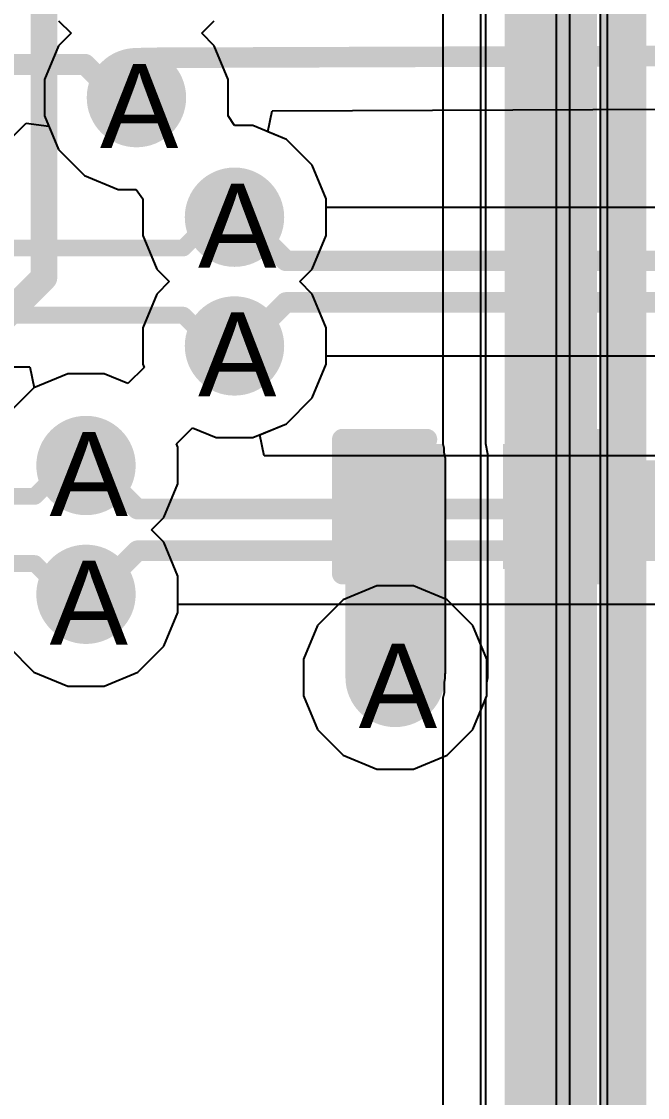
# Model space of a CAD drawing. Header units: inches. Extents: x 0 to 208, y 0 to 213.
# Drawn here: x 5.4687 to 5.6174, y 2.851 to 3.1069 of the extents above; entities that cross this region are included whole.
import ezdxf

# ---------------------------------------------------------------- set-up
doc = ezdxf.new("R2010")
doc.units = ezdxf.units.IN
doc.header["$MEASUREMENT"] = 0
for name, color, linetype in [('Bottom Layer', 5, 'Continuous'), ('Drill Drawing', 1, 'Continuous'), ('L2_GND1', 16, 'Continuous'), ('L3_SIG1', 76, 'Continuous'), ('L4_PWR', 90, 'Continuous'), ('L5_GND2', 156, 'Continuous'), ('L6_SIG2', 130, 'Continuous'), ('L7_GND3', 216, 'Continuous'), ('Top Layer', 1, 'Continuous'), ('Top Overlay', 2, 'Continuous'), ('Top Paste', 8, 'Continuous'), ('Top Solder', 216, 'Continuous'), ('Via Holes', 16, 'Continuous')]:
    doc.layers.add(name, color=color, linetype=linetype)
doc.styles.add('Arial', font='', dxfattribs={"height": 0.2})
doc.styles.get('Arial').set_extended_font_data('Arial')

# ---------------------------------------------------------------- blocks, each defined once
blk = doc.blocks.new('C___0402_331')
at = {"layer": 'Top Layer'}
for points in [[(-0.0275, -0.0125), (-0.0275, 0.0125), (-0.0095, 0.0125), (-0.0095, -0.0125)], [(0.0095, -0.0125), (0.0095, 0.0125), (0.0275, 0.0125), (0.0275, -0.0125)]]:
    blk.add_hatch(color=1, dxfattribs=at).paths.add_polyline_path(points)
at = {"layer": 'Top Paste'}
for points in [[(-0.0275, -0.0125), (-0.0275, 0.0125), (-0.0095, 0.0125), (-0.0095, -0.0125)], [(0.0095, -0.0125), (0.0095, 0.0125), (0.0275, 0.0125), (0.0275, -0.0125)]]:
    blk.add_hatch(color=8, dxfattribs=at).paths.add_polyline_path(points)
at = {"layer": 'Top Solder'}
for points in [[(-0.02986, -0.01486), (-0.02986, 0.01486), (-0.00714, 0.01486), (-0.00714, -0.01486)], [(0.00714, -0.01486), (0.00714, 0.01486), (0.02986, 0.01486), (0.02986, -0.01486)]]:
    blk.add_hatch(color=216, dxfattribs=at).paths.add_polyline_path(points)
at = {"layer": 'Top Overlay'}
for points in [[(-0.031, 0.016, 0.005, 0.005, 0), (-0.011, 0.016, 0.005, 0.005, 0)], [(-0.031, -0.016, 0.005, 0.005, 0), (-0.031, 0.016, 0.005, 0.005, 0)], [(0.011, 0.016, 0.005, 0.005, 0), (0.031, 0.016, 0.005, 0.005, 0)], [(0.031, -0.016, 0.005, 0.005, 0), (0.031, 0.016, 0.005, 0.005, 0)], [(-0.031, -0.016, 0.005, 0.005, 0), (-0.011, -0.016, 0.005, 0.005, 0)], [(0.011, -0.016, 0.005, 0.005, 0), (0.031, -0.016, 0.005, 0.005, 0)]]:
    blk.add_lwpolyline(points, format="xyseb", dxfattribs=at)
for points in [[(-0.03225, 0.016, 0.0025, 0.0025, 1), (-0.02975, 0.016, 0.0025, 0.0025, 1)], [(-0.03225, 0.016, 0.0025, 0.0025, 1), (-0.02975, 0.016, 0.0025, 0.0025, 1)], [(-0.01225, 0.016, 0.0025, 0.0025, 1), (-0.00975, 0.016, 0.0025, 0.0025, 1)], [(0.00975, 0.016, 0.0025, 0.0025, 1), (0.01225, 0.016, 0.0025, 0.0025, 1)], [(0.02975, 0.016, 0.0025, 0.0025, 1), (0.03225, 0.016, 0.0025, 0.0025, 1)], [(0.02975, 0.016, 0.0025, 0.0025, 1), (0.03225, 0.016, 0.0025, 0.0025, 1)], [(-0.03225, -0.016, 0.0025, 0.0025, 1), (-0.02975, -0.016, 0.0025, 0.0025, 1)], [(-0.03225, -0.016, 0.0025, 0.0025, 1), (-0.02975, -0.016, 0.0025, 0.0025, 1)], [(-0.01225, -0.016, 0.0025, 0.0025, 1), (-0.00975, -0.016, 0.0025, 0.0025, 1)], [(0.00975, -0.016, 0.0025, 0.0025, 1), (0.01225, -0.016, 0.0025, 0.0025, 1)], [(0.02975, -0.016, 0.0025, 0.0025, 1), (0.03225, -0.016, 0.0025, 0.0025, 1)], [(0.02975, -0.016, 0.0025, 0.0025, 1), (0.03225, -0.016, 0.0025, 0.0025, 1)]]:
    blk.add_lwpolyline(points, format="xyseb", close=True, dxfattribs=at)

msp = doc.modelspace()

# ---------------------------------------------------------------- hatches: boundary and pattern name
at = {"layer": 'Bottom Layer'}
h = msp.add_hatch(color=5, dxfattribs=at)
edge = h.paths.add_edge_path()
edge.add_arc((5.49596, 3.08878), 0.01181, 0, 360)
h = msp.add_hatch(color=5, dxfattribs=at)
edge = h.paths.add_edge_path()
edge.add_arc((5.51926, 3.06035), 0.01181, 0, 360)
h = msp.add_hatch(color=5, dxfattribs=at)
edge = h.paths.add_edge_path()
edge.add_arc((5.51926, 3.02973), 0.01181, 0, 360)
h = msp.add_hatch(color=5, dxfattribs=at)
edge = h.paths.add_edge_path()
edge.add_arc((5.48397, 3.0013), 0.01181, 0, 360)
h = msp.add_hatch(color=5, dxfattribs=at)
edge = h.paths.add_edge_path()
edge.add_arc((5.48397, 2.97067), 0.01181, 0, 360)
h = msp.add_hatch(color=5, dxfattribs=at)
edge = h.paths.add_edge_path()
edge.add_arc((5.55744, 2.9509), 0.01181, 0, 360)
at = {"layer": 'L2_GND1'}
h = msp.add_hatch(color=16, dxfattribs=at)
edge = h.paths.add_edge_path()
edge.add_arc((5.49596, 3.08878), 0.01181, 0, 360)
h = msp.add_hatch(color=16, dxfattribs=at)
edge = h.paths.add_edge_path()
edge.add_arc((5.51926, 3.06035), 0.01181, 0, 360)
h = msp.add_hatch(color=16, dxfattribs=at)
edge = h.paths.add_edge_path()
edge.add_arc((5.51926, 3.02973), 0.01181, 0, 360)
h = msp.add_hatch(color=16, dxfattribs=at)
edge = h.paths.add_edge_path()
edge.add_arc((5.48397, 3.0013), 0.01181, 0, 360)
h = msp.add_hatch(color=16, dxfattribs=at)
edge = h.paths.add_edge_path()
edge.add_arc((5.48397, 2.97067), 0.01181, 0, 360)
h = msp.add_hatch(color=16, dxfattribs=at)
edge = h.paths.add_edge_path()
edge.add_arc((5.55744, 2.9509), 0.01181, 0, 360)
at = {"layer": 'L3_SIG1'}
h = msp.add_hatch(color=76, dxfattribs=at)
edge = h.paths.add_edge_path()
edge.add_arc((5.49596, 3.08878), 0.01181, 0, 360)
h = msp.add_hatch(color=76, dxfattribs=at)
edge = h.paths.add_edge_path()
edge.add_arc((5.51926, 3.06035), 0.01181, 0, 360)
h = msp.add_hatch(color=76, dxfattribs=at)
edge = h.paths.add_edge_path()
edge.add_arc((5.51926, 3.02973), 0.01181, 0, 360)
h = msp.add_hatch(color=76, dxfattribs=at)
edge = h.paths.add_edge_path()
edge.add_arc((5.48397, 3.0013), 0.01181, 0, 360)
h = msp.add_hatch(color=76, dxfattribs=at)
edge = h.paths.add_edge_path()
edge.add_arc((5.48397, 2.97067), 0.01181, 0, 360)
h = msp.add_hatch(color=76, dxfattribs=at)
edge = h.paths.add_edge_path()
edge.add_arc((5.55744, 2.9509), 0.01181, 0, 360)
at = {"layer": 'L4_PWR'}
h = msp.add_hatch(color=90, dxfattribs=at)
edge = h.paths.add_edge_path()
edge.add_arc((5.49596, 3.08878), 0.01181, 0, 360)
h = msp.add_hatch(color=90, dxfattribs=at)
edge = h.paths.add_edge_path()
edge.add_arc((5.51926, 3.06035), 0.01181, 0, 360)
h = msp.add_hatch(color=90, dxfattribs=at)
edge = h.paths.add_edge_path()
edge.add_arc((5.51926, 3.02973), 0.01181, 0, 360)
h = msp.add_hatch(color=90, dxfattribs=at)
edge = h.paths.add_edge_path()
edge.add_arc((5.48397, 3.0013), 0.01181, 0, 360)
h = msp.add_hatch(color=90, dxfattribs=at)
edge = h.paths.add_edge_path()
edge.add_arc((5.48397, 2.97067), 0.01181, 0, 360)
h = msp.add_hatch(color=90, dxfattribs=at)
edge = h.paths.add_edge_path()
edge.add_arc((5.55744, 2.9509), 0.01181, 0, 360)
at = {"layer": 'L5_GND2'}
h = msp.add_hatch(color=156, dxfattribs=at)
edge = h.paths.add_edge_path()
edge.add_arc((5.49596, 3.08878), 0.01181, 0, 360)
h = msp.add_hatch(color=156, dxfattribs=at)
edge = h.paths.add_edge_path()
edge.add_arc((5.51926, 3.06035), 0.01181, 0, 360)
h = msp.add_hatch(color=156, dxfattribs=at)
edge = h.paths.add_edge_path()
edge.add_arc((5.51926, 3.02973), 0.01181, 0, 360)
h = msp.add_hatch(color=156, dxfattribs=at)
edge = h.paths.add_edge_path()
edge.add_arc((5.48397, 3.0013), 0.01181, 0, 360)
h = msp.add_hatch(color=156, dxfattribs=at)
edge = h.paths.add_edge_path()
edge.add_arc((5.48397, 2.97067), 0.01181, 0, 360)
h = msp.add_hatch(color=156, dxfattribs=at)
edge = h.paths.add_edge_path()
edge.add_arc((5.55744, 2.9509), 0.01181, 0, 360)
at = {"layer": 'L6_SIG2'}
h = msp.add_hatch(color=130, dxfattribs=at)
edge = h.paths.add_edge_path()
edge.add_arc((5.49596, 3.08878), 0.01181, 0, 360)
h = msp.add_hatch(color=130, dxfattribs=at)
edge = h.paths.add_edge_path()
edge.add_arc((5.51926, 3.06035), 0.01181, 0, 360)
h = msp.add_hatch(color=130, dxfattribs=at)
edge = h.paths.add_edge_path()
edge.add_arc((5.51926, 3.02973), 0.01181, 0, 360)
h = msp.add_hatch(color=130, dxfattribs=at)
edge = h.paths.add_edge_path()
edge.add_arc((5.48397, 3.0013), 0.01181, 0, 360)
h = msp.add_hatch(color=130, dxfattribs=at)
edge = h.paths.add_edge_path()
edge.add_arc((5.48397, 2.97067), 0.01181, 0, 360)
h = msp.add_hatch(color=130, dxfattribs=at)
edge = h.paths.add_edge_path()
edge.add_arc((5.55744, 2.9509), 0.01181, 0, 360)
at = {"layer": 'L7_GND3'}
h = msp.add_hatch(color=216, dxfattribs=at)
edge = h.paths.add_edge_path()
edge.add_arc((5.49596, 3.08878), 0.01181, 0, 360)
h = msp.add_hatch(color=216, dxfattribs=at)
edge = h.paths.add_edge_path()
edge.add_arc((5.51926, 3.06035), 0.01181, 0, 360)
h = msp.add_hatch(color=216, dxfattribs=at)
edge = h.paths.add_edge_path()
edge.add_arc((5.51926, 3.02973), 0.01181, 0, 360)
h = msp.add_hatch(color=216, dxfattribs=at)
edge = h.paths.add_edge_path()
edge.add_arc((5.48397, 3.0013), 0.01181, 0, 360)
h = msp.add_hatch(color=216, dxfattribs=at)
edge = h.paths.add_edge_path()
edge.add_arc((5.48397, 2.97067), 0.01181, 0, 360)
h = msp.add_hatch(color=216, dxfattribs=at)
edge = h.paths.add_edge_path()
edge.add_arc((5.55744, 2.9509), 0.01181, 0, 360)
at = {"layer": 'Top Layer'}
h = msp.add_hatch(color=1, dxfattribs=at)
edge = h.paths.add_edge_path()
edge.add_arc((5.49596, 3.08878), 0.01181, 0, 360)
h = msp.add_hatch(color=1, dxfattribs=at)
edge = h.paths.add_edge_path()
edge.add_arc((5.51926, 3.06035), 0.01181, 0, 360)
h = msp.add_hatch(color=1, dxfattribs=at)
edge = h.paths.add_edge_path()
edge.add_arc((5.51926, 3.02973), 0.01181, 0, 360)
h = msp.add_hatch(color=1, dxfattribs=at)
edge = h.paths.add_edge_path()
edge.add_arc((5.48397, 3.0013), 0.01181, 0, 360)
msp.add_hatch(color=1, dxfattribs=at).paths.add_polyline_path([(5.54563, 2.9509), (5.56929, 2.9509), (5.56929, 3.00401), (5.54563, 3.00401)])
h = msp.add_hatch(color=1, dxfattribs=at)
edge = h.paths.add_edge_path()
edge.add_arc((5.48397, 2.97067), 0.01181, 0, 360)
h = msp.add_hatch(color=1, dxfattribs=at)
edge = h.paths.add_edge_path()
edge.add_arc((5.55744, 2.9509), 0.01181, 0, 360)
at = {"layer": 'Via Holes'}
h = msp.add_hatch(color=7, dxfattribs=at)
edge = h.paths.add_edge_path()
edge.add_arc((5.49596, 3.08878), 0.00591, 0, 360)
h = msp.add_hatch(color=7, dxfattribs=at)
edge = h.paths.add_edge_path()
edge.add_arc((5.51926, 3.06035), 0.00591, 0, 360)
h = msp.add_hatch(color=7, dxfattribs=at)
edge = h.paths.add_edge_path()
edge.add_arc((5.51926, 3.02973), 0.00591, 0, 360)
h = msp.add_hatch(color=7, dxfattribs=at)
edge = h.paths.add_edge_path()
edge.add_arc((5.48397, 3.0013), 0.00591, 0, 360)
h = msp.add_hatch(color=7, dxfattribs=at)
edge = h.paths.add_edge_path()
edge.add_arc((5.48397, 2.97067), 0.00591, 0, 360)
h = msp.add_hatch(color=7, dxfattribs=at)
edge = h.paths.add_edge_path()
edge.add_arc((5.55744, 2.9509), 0.00591, 0, 360)

# ---------------------------------------------------------------- linework, layer by layer
at = {"layer": 'Bottom Layer'}
for p, q in [((5.47746, 3.10705), (5.48042, 3.10409)), ((5.48042, 3.10409), (5.47746, 3.10114)), ((5.47746, 3.10114), (5.47414, 3.09312)), ((5.47414, 3.09312), (5.47414, 3.08444)), ((5.52819, 3.08567), (5.63989, 3.08606)), ((5.47414, 3.08444), (5.47746, 3.07643)), ((5.52721, 3.08067), (5.52819, 3.08567)), ((5.53162, 3.07884), (5.52721, 3.08067)), ((5.53775, 3.07271), (5.53162, 3.07884)), ((5.47746, 3.07643), (5.4836, 3.07029)), ((5.54107, 3.06469), (5.53775, 3.07271)), ((5.4836, 3.07029), (5.49162, 3.06697)), ((5.49162, 3.06697), (5.49592, 3.06697)), ((5.49592, 3.06697), (5.49745, 3.06469)), ((5.49745, 3.06469), (5.49745, 3.05601)), ((5.54107, 3.06267), (5.54107, 3.06469)), ((5.64343, 3.06267), (5.54107, 3.06267)), ((5.49745, 3.05601), (5.50077, 3.048)), ((5.50077, 3.048), (5.50373, 3.04504)), ((5.50373, 3.04504), (5.50077, 3.04208)), ((5.50077, 3.04208), (5.49745, 3.03407)), ((5.49745, 3.03407), (5.49745, 3.02539)), ((5.54107, 3.02539), (5.54107, 3.02741)), ((5.54107, 3.02741), (5.64343, 3.02741)), ((5.49778, 3.0246), (5.49395, 3.02077)), ((5.49745, 3.02539), (5.49778, 3.0246)), ((5.53775, 3.01737), (5.54107, 3.02539)), ((5.47963, 3.02311), (5.47161, 3.01979)), ((5.48831, 3.02311), (5.47963, 3.02311)), ((5.49395, 3.02077), (5.48831, 3.02311)), ((5.47161, 3.01979), (5.46548, 3.01365)), ((5.53162, 3.01124), (5.53775, 3.01737)), ((5.52529, 3.00862), (5.53162, 3.01124)), ((5.52628, 3.00362), (5.52529, 3.00862)), ((5.64343, 3.00362), (5.52628, 3.00362)), ((5.50578, 2.96633), (5.50578, 2.96835)), ((5.50578, 2.96835), (5.64343, 2.96835)), ((5.50246, 2.95832), (5.50578, 2.96633)), ((5.46548, 2.95832), (5.47161, 2.95218)), ((5.49632, 2.95218), (5.50246, 2.95832)), ((5.47161, 2.95218), (5.47963, 2.94886)), ((5.48831, 2.94886), (5.49632, 2.95218)), ((5.47963, 2.94886), (5.48831, 2.94886))]:
    msp.add_line(p, q, dxfattribs=at)
for points in [[(5.49806, 3.09825, 0.00489, 0.00489, 0), (5.65076, 3.09878, 0.00489, 0.00489, 0)], [(5.4934, 3.09539, 0.00489, 0.00489, 0), (5.49616, 3.09815, 0.00489, 0.00489, 0)], [(5.49806, 3.09825, 0.00489, 0.00489, -0.022363), (5.49616, 3.09815, 0.00489, 0.00489, 0)], [(5.49616, 3.09815, 0.00489, 0.00489, 0), (5.49616, 3.09815, 0.00489, 0.00489, 0)], [(5.49806, 3.09825, 0.00489, 0.00489, 0), (5.49806, 3.09825, 0.00489, 0.00489, 0)], [(5.4934, 3.09134, 0.00489, 0.00489, 0), (5.4934, 3.09539, 0.00489, 0.00489, 0)], [(5.4934, 3.09134, 0.00489, 0.00489, 0), (5.49596, 3.08878, 0.00489, 0.00489, 0)], [(5.51926, 3.06035, 0.00489, 0.00489, 0), (5.52112, 3.06035, 0.00489, 0.00489, 0)], [(5.52112, 3.06035, 0.00489, 0.00489, 0), (5.53149, 3.04998, 0.00489, 0.00489, 0)], [(5.53149, 3.04998, 0.00489, 0.00489, 0), (5.65444, 3.04998, 0.00489, 0.00489, 0)], [(5.52112, 3.02973, 0.00489, 0.00489, 0), (5.53149, 3.04009, 0.00489, 0.00489, 0)], [(5.53149, 3.04009, 0.00489, 0.00489, 0), (5.65444, 3.04009, 0.00489, 0.00489, 0)], [(5.51926, 3.02973, 0.00489, 0.00489, 0), (5.52112, 3.02973, 0.00489, 0.00489, 0)], [(5.48397, 3.0013, 0.00489, 0.00489, 0), (5.48583, 3.0013, 0.00489, 0.00489, 0)], [(5.48583, 3.0013, 0.00489, 0.00489, 0), (5.4962, 2.99093, 0.00489, 0.00489, 0)], [(5.4962, 2.99093, 0.00489, 0.00489, 0), (5.65444, 2.99093, 0.00489, 0.00489, 0)], [(5.48583, 2.97067, 0.00489, 0.00489, 0), (5.4962, 2.98104, 0.00489, 0.00489, 0)], [(5.4962, 2.98104, 0.00489, 0.00489, 0), (5.65444, 2.98104, 0.00489, 0.00489, 0)], [(5.48397, 2.97067, 0.00489, 0.00489, 0), (5.48583, 2.97067, 0.00489, 0.00489, 0)]]:
    msp.add_lwpolyline(points, format="xyseb", dxfattribs=at)
for points in [[(5.49494, 3.09815, 0.00244, 0.00244, 1), (5.49738, 3.09815, 0.00244, 0.00244, 1)], [(5.49494, 3.09815, 0.00244, 0.00244, 1), (5.49738, 3.09815, 0.00244, 0.00244, 1)], [(5.49494, 3.09815, 0.00244, 0.00244, 1), (5.49738, 3.09815, 0.00244, 0.00244, 1)], [(5.49494, 3.09815, 0.00244, 0.00244, 1), (5.49738, 3.09815, 0.00244, 0.00244, 1)], [(5.49683, 3.09825, 0.00244, 0.00244, 1), (5.49928, 3.09825, 0.00244, 0.00244, 1)], [(5.49683, 3.09825, 0.00244, 0.00244, 1), (5.49928, 3.09825, 0.00244, 0.00244, 1)], [(5.49683, 3.09825, 0.00244, 0.00244, 1), (5.49928, 3.09825, 0.00244, 0.00244, 1)], [(5.49683, 3.09825, 0.00244, 0.00244, 1), (5.49928, 3.09825, 0.00244, 0.00244, 1)], [(5.49218, 3.09539, 0.00244, 0.00244, 1), (5.49462, 3.09539, 0.00244, 0.00244, 1)], [(5.49218, 3.09539, 0.00244, 0.00244, 1), (5.49462, 3.09539, 0.00244, 0.00244, 1)], [(5.49218, 3.09134, 0.00244, 0.00244, 1), (5.49462, 3.09134, 0.00244, 0.00244, 1)], [(5.49218, 3.09134, 0.00244, 0.00244, 1), (5.49462, 3.09134, 0.00244, 0.00244, 1)], [(5.49473, 3.08878, 0.00244, 0.00244, 1), (5.49718, 3.08878, 0.00244, 0.00244, 1)], [(5.51804, 3.06035, 0.00244, 0.00244, 1), (5.52048, 3.06035, 0.00244, 0.00244, 1)], [(5.5199, 3.06035, 0.00244, 0.00244, 1), (5.52235, 3.06035, 0.00244, 0.00244, 1)], [(5.5199, 3.06035, 0.00244, 0.00244, 1), (5.52235, 3.06035, 0.00244, 0.00244, 1)], [(5.53027, 3.04998, 0.00244, 0.00244, 1), (5.53271, 3.04998, 0.00244, 0.00244, 1)], [(5.53027, 3.04998, 0.00244, 0.00244, 1), (5.53271, 3.04998, 0.00244, 0.00244, 1)], [(5.53027, 3.04009, 0.00244, 0.00244, 1), (5.53271, 3.04009, 0.00244, 0.00244, 1)], [(5.53027, 3.04009, 0.00244, 0.00244, 1), (5.53271, 3.04009, 0.00244, 0.00244, 1)], [(5.51804, 3.02973, 0.00244, 0.00244, 1), (5.52048, 3.02973, 0.00244, 0.00244, 1)], [(5.5199, 3.02973, 0.00244, 0.00244, 1), (5.52235, 3.02973, 0.00244, 0.00244, 1)], [(5.5199, 3.02973, 0.00244, 0.00244, 1), (5.52235, 3.02973, 0.00244, 0.00244, 1)], [(5.48275, 3.0013, 0.00244, 0.00244, 1), (5.48519, 3.0013, 0.00244, 0.00244, 1)], [(5.48461, 3.0013, 0.00244, 0.00244, 1), (5.48706, 3.0013, 0.00244, 0.00244, 1)], [(5.48461, 3.0013, 0.00244, 0.00244, 1), (5.48706, 3.0013, 0.00244, 0.00244, 1)], [(5.49498, 2.99093, 0.00244, 0.00244, 1), (5.49742, 2.99093, 0.00244, 0.00244, 1)], [(5.49498, 2.99093, 0.00244, 0.00244, 1), (5.49742, 2.99093, 0.00244, 0.00244, 1)], [(5.49498, 2.98104, 0.00244, 0.00244, 1), (5.49742, 2.98104, 0.00244, 0.00244, 1)], [(5.49498, 2.98104, 0.00244, 0.00244, 1), (5.49742, 2.98104, 0.00244, 0.00244, 1)], [(5.48275, 2.97067, 0.00244, 0.00244, 1), (5.48519, 2.97067, 0.00244, 0.00244, 1)], [(5.48461, 2.97067, 0.00244, 0.00244, 1), (5.48706, 2.97067, 0.00244, 0.00244, 1)], [(5.48461, 2.97067, 0.00244, 0.00244, 1), (5.48706, 2.97067, 0.00244, 0.00244, 1)]]:
    msp.add_lwpolyline(points, format="xyseb", close=True, dxfattribs=at)
at = {"layer": 'L2_GND1'}
for p, q in [((5.59573, 3.25979), (5.59573, 2.35591)), ((5.51149, 3.10409), (5.51445, 3.10705)), ((5.51445, 3.10114), (5.51149, 3.10409)), ((5.51777, 3.09312), (5.51445, 3.10114)), ((5.51777, 3.08444), (5.51777, 3.09312)), ((5.51929, 3.08216), (5.51777, 3.08444)), ((5.5236, 3.08216), (5.51929, 3.08216)), ((5.53162, 3.07884), (5.5236, 3.08216)), ((5.53775, 3.07271), (5.53162, 3.07884)), ((5.54107, 3.06469), (5.53775, 3.07271)), ((5.54107, 3.05601), (5.54107, 3.06469)), ((5.53775, 3.048), (5.54107, 3.05601)), ((5.53479, 3.04504), (5.53775, 3.048)), ((5.53775, 3.04208), (5.53479, 3.04504)), ((5.54107, 3.03407), (5.53775, 3.04208)), ((5.54107, 3.02539), (5.54107, 3.03407)), ((5.45811, 3.0248), (5.47066, 3.0248)), ((5.47066, 3.0248), (5.47166, 3.0198)), ((5.53775, 3.01737), (5.54107, 3.02539)), ((5.47161, 3.01979), (5.46548, 3.01365)), ((5.47166, 3.0198), (5.47161, 3.01979)), ((5.53162, 3.01124), (5.53775, 3.01737)), ((5.50545, 3.00643), (5.50928, 3.01025)), ((5.50928, 3.01025), (5.51492, 3.00792)), ((5.5236, 3.00792), (5.53162, 3.01124)), ((5.51492, 3.00792), (5.5236, 3.00792)), ((5.50578, 3.00563), (5.50545, 3.00643)), ((5.50578, 2.99696), (5.50578, 3.00563)), ((5.50246, 2.98894), (5.50578, 2.99696)), ((5.4995, 2.98598), (5.50246, 2.98894)), ((5.50246, 2.98303), (5.4995, 2.98598)), ((5.50578, 2.97501), (5.50246, 2.98303)), ((5.50578, 2.96633), (5.50578, 2.97501)), ((5.5531, 2.97271), (5.54508, 2.96939)), ((5.56178, 2.97271), (5.5531, 2.97271)), ((5.56979, 2.96939), (5.56178, 2.97271)), ((5.54508, 2.96939), (5.53895, 2.96326)), ((5.57593, 2.96326), (5.56979, 2.96939)), ((5.50246, 2.95832), (5.50578, 2.96633)), ((5.53895, 2.96326), (5.53563, 2.95524)), ((5.57925, 2.95524), (5.57593, 2.96326)), ((5.46548, 2.95832), (5.47161, 2.95218)), ((5.49632, 2.95218), (5.50246, 2.95832)), ((5.53563, 2.95524), (5.53563, 2.94656)), ((5.57925, 2.94656), (5.57925, 2.95524)), ((5.47161, 2.95218), (5.47963, 2.94886)), ((5.48831, 2.94886), (5.49632, 2.95218)), ((5.47963, 2.94886), (5.48831, 2.94886)), ((5.53563, 2.94656), (5.53895, 2.93855)), ((5.57593, 2.93855), (5.57925, 2.94656)), ((5.53895, 2.93855), (5.54508, 2.93241)), ((5.56979, 2.93241), (5.57593, 2.93855)), ((5.54508, 2.93241), (5.5531, 2.92909)), ((5.56178, 2.92909), (5.56979, 2.93241)), ((5.5531, 2.92909), (5.56178, 2.92909))]:
    msp.add_line(p, q, dxfattribs=at)
for points in [[(5.61, 2.35, 0.008, 0.008, 0), (5.61, 3.33372, 0.008, 0.008, 0)], [(5.50711, 3.05304, 0.004, 0.004, 0), (5.51442, 3.06035, 0.004, 0.004, 0)], [(5.51442, 3.06035, 0.004, 0.004, 0), (5.51926, 3.06035, 0.004, 0.004, 0)], [(5.44641, 3.05304, 0.004, 0.004, 0), (5.50711, 3.05304, 0.004, 0.004, 0)], [(5.45304, 3.03704, 0.004, 0.004, 0), (5.50711, 3.03704, 0.004, 0.004, 0)], [(5.50711, 3.03704, 0.004, 0.004, 0), (5.51442, 3.02973, 0.004, 0.004, 0)], [(5.51442, 3.02973, 0.004, 0.004, 0), (5.51926, 3.02973, 0.004, 0.004, 0)]]:
    msp.add_lwpolyline(points, format="xyseb", dxfattribs=at)
for points in [[(5.51342, 3.06035, 0.002, 0.002, 1), (5.51542, 3.06035, 0.002, 0.002, 1)], [(5.51342, 3.06035, 0.002, 0.002, 1), (5.51542, 3.06035, 0.002, 0.002, 1)], [(5.51826, 3.06035, 0.002, 0.002, 1), (5.52026, 3.06035, 0.002, 0.002, 1)], [(5.50611, 3.05304, 0.002, 0.002, 1), (5.50811, 3.05304, 0.002, 0.002, 1)], [(5.50611, 3.05304, 0.002, 0.002, 1), (5.50811, 3.05304, 0.002, 0.002, 1)], [(5.50611, 3.03704, 0.002, 0.002, 1), (5.50811, 3.03704, 0.002, 0.002, 1)], [(5.50611, 3.03704, 0.002, 0.002, 1), (5.50811, 3.03704, 0.002, 0.002, 1)], [(5.51342, 3.02973, 0.002, 0.002, 1), (5.51542, 3.02973, 0.002, 0.002, 1)], [(5.51342, 3.02973, 0.002, 0.002, 1), (5.51542, 3.02973, 0.002, 0.002, 1)], [(5.51826, 3.02973, 0.002, 0.002, 1), (5.52026, 3.02973, 0.002, 0.002, 1)]]:
    msp.add_lwpolyline(points, format="xyseb", close=True, dxfattribs=at)
at = {"layer": 'L3_SIG1'}
for p, q in [((5.47746, 3.10705), (5.48042, 3.10409)), ((5.51149, 3.10409), (5.51445, 3.10705)), ((5.48042, 3.10409), (5.47746, 3.10114)), ((5.51445, 3.10114), (5.51149, 3.10409)), ((5.47746, 3.10114), (5.47414, 3.09312)), ((5.51777, 3.09312), (5.51445, 3.10114)), ((5.47414, 3.09312), (5.47414, 3.08444)), ((5.51777, 3.08444), (5.51777, 3.09312)), ((5.47414, 3.08444), (5.47746, 3.07643)), ((5.51929, 3.08216), (5.51777, 3.08444)), ((5.5236, 3.08216), (5.51929, 3.08216)), ((5.53162, 3.07884), (5.5236, 3.08216)), ((5.53775, 3.07271), (5.53162, 3.07884)), ((5.47746, 3.07643), (5.4836, 3.07029)), ((5.54107, 3.06469), (5.53775, 3.07271)), ((5.4836, 3.07029), (5.49162, 3.06697)), ((5.49162, 3.06697), (5.49592, 3.06697)), ((5.49592, 3.06697), (5.49745, 3.06469)), ((5.49745, 3.06469), (5.49745, 3.05601)), ((5.54107, 3.05601), (5.54107, 3.06469)), ((5.49745, 3.05601), (5.50077, 3.048)), ((5.53775, 3.048), (5.54107, 3.05601)), ((5.50077, 3.048), (5.50373, 3.04504)), ((5.53479, 3.04504), (5.53775, 3.048)), ((5.50373, 3.04504), (5.50077, 3.04208)), ((5.53775, 3.04208), (5.53479, 3.04504)), ((5.50077, 3.04208), (5.49745, 3.03407)), ((5.54107, 3.03407), (5.53775, 3.04208)), ((5.49745, 3.03407), (5.49745, 3.02539)), ((5.54107, 3.02539), (5.54107, 3.03407)), ((5.49778, 3.0246), (5.49395, 3.02077)), ((5.49745, 3.02539), (5.49778, 3.0246)), ((5.53775, 3.01737), (5.54107, 3.02539)), ((5.47963, 3.02311), (5.47161, 3.01979)), ((5.48831, 3.02311), (5.47963, 3.02311)), ((5.49395, 3.02077), (5.48831, 3.02311)), ((5.47161, 3.01979), (5.46548, 3.01365)), ((5.53162, 3.01124), (5.53775, 3.01737)), ((5.50545, 3.00643), (5.50928, 3.01025)), ((5.50928, 3.01025), (5.51492, 3.00792)), ((5.5236, 3.00792), (5.53162, 3.01124)), ((5.51492, 3.00792), (5.5236, 3.00792)), ((5.50578, 3.00563), (5.50545, 3.00643)), ((5.50578, 2.99696), (5.50578, 3.00563)), ((5.50246, 2.98894), (5.50578, 2.99696)), ((5.4995, 2.98598), (5.50246, 2.98894)), ((5.50246, 2.98303), (5.4995, 2.98598)), ((5.50578, 2.97501), (5.50246, 2.98303)), ((5.50578, 2.96633), (5.50578, 2.97501)), ((5.50246, 2.95832), (5.50578, 2.96633)), ((5.46548, 2.95832), (5.47161, 2.95218)), ((5.49632, 2.95218), (5.50246, 2.95832)), ((5.47161, 2.95218), (5.47963, 2.94886)), ((5.48831, 2.94886), (5.49632, 2.95218)), ((5.47963, 2.94886), (5.48831, 2.94886))]:
    msp.add_line(p, q, dxfattribs=at)
at = {"layer": 'L4_PWR'}
for p, q in [((5.6078, 3.27608), (5.6078, 2.59281)), ((5.47746, 3.10705), (5.48042, 3.10409)), ((5.51149, 3.10409), (5.51445, 3.10705)), ((5.48042, 3.10409), (5.47746, 3.10114)), ((5.51445, 3.10114), (5.51149, 3.10409)), ((5.47746, 3.10114), (5.47414, 3.09312)), ((5.51777, 3.09312), (5.51445, 3.10114)), ((5.47414, 3.09312), (5.47414, 3.08444)), ((5.51777, 3.08444), (5.51777, 3.09312)), ((5.47414, 3.08444), (5.47746, 3.07643)), ((5.51929, 3.08216), (5.51777, 3.08444)), ((5.5236, 3.08216), (5.51929, 3.08216)), ((5.53162, 3.07884), (5.5236, 3.08216)), ((5.53775, 3.07271), (5.53162, 3.07884)), ((5.47746, 3.07643), (5.4836, 3.07029)), ((5.54107, 3.06469), (5.53775, 3.07271)), ((5.4836, 3.07029), (5.49162, 3.06697)), ((5.49162, 3.06697), (5.49592, 3.06697)), ((5.49592, 3.06697), (5.49745, 3.06469)), ((5.49745, 3.06469), (5.49745, 3.05601)), ((5.54107, 3.05601), (5.54107, 3.06469)), ((5.49745, 3.05601), (5.50077, 3.048)), ((5.53775, 3.048), (5.54107, 3.05601)), ((5.50077, 3.048), (5.50373, 3.04504)), ((5.53479, 3.04504), (5.53775, 3.048)), ((5.50373, 3.04504), (5.50077, 3.04208)), ((5.53775, 3.04208), (5.53479, 3.04504)), ((5.50077, 3.04208), (5.49745, 3.03407)), ((5.54107, 3.03407), (5.53775, 3.04208)), ((5.49745, 3.03407), (5.49745, 3.02539)), ((5.54107, 3.02539), (5.54107, 3.03407)), ((5.49778, 3.0246), (5.49395, 3.02077)), ((5.49745, 3.02539), (5.49778, 3.0246)), ((5.53775, 3.01737), (5.54107, 3.02539)), ((5.47963, 3.02311), (5.47161, 3.01979)), ((5.48831, 3.02311), (5.47963, 3.02311)), ((5.49395, 3.02077), (5.48831, 3.02311)), ((5.47161, 3.01979), (5.46548, 3.01365)), ((5.53162, 3.01124), (5.53775, 3.01737)), ((5.50545, 3.00643), (5.50928, 3.01025)), ((5.50928, 3.01025), (5.51492, 3.00792)), ((5.5236, 3.00792), (5.53162, 3.01124)), ((5.51492, 3.00792), (5.5236, 3.00792)), ((5.50578, 3.00563), (5.50545, 3.00643)), ((5.50578, 2.99696), (5.50578, 3.00563)), ((5.50246, 2.98894), (5.50578, 2.99696)), ((5.4995, 2.98598), (5.50246, 2.98894)), ((5.50246, 2.98303), (5.4995, 2.98598)), ((5.50578, 2.97501), (5.50246, 2.98303)), ((5.50578, 2.96633), (5.50578, 2.97501)), ((5.5531, 2.97271), (5.54508, 2.96939)), ((5.56178, 2.97271), (5.5531, 2.97271)), ((5.56979, 2.96939), (5.56178, 2.97271)), ((5.54508, 2.96939), (5.53895, 2.96326)), ((5.57593, 2.96326), (5.56979, 2.96939)), ((5.50246, 2.95832), (5.50578, 2.96633)), ((5.53895, 2.96326), (5.53563, 2.95524)), ((5.57925, 2.95524), (5.57593, 2.96326)), ((5.46548, 2.95832), (5.47161, 2.95218)), ((5.49632, 2.95218), (5.50246, 2.95832)), ((5.53563, 2.95524), (5.53563, 2.94656)), ((5.57925, 2.94656), (5.57925, 2.95524)), ((5.47161, 2.95218), (5.47963, 2.94886)), ((5.48831, 2.94886), (5.49632, 2.95218)), ((5.47963, 2.94886), (5.48831, 2.94886)), ((5.53563, 2.94656), (5.53895, 2.93855)), ((5.57593, 2.93855), (5.57925, 2.94656)), ((5.53895, 2.93855), (5.54508, 2.93241)), ((5.56979, 2.93241), (5.57593, 2.93855)), ((5.54508, 2.93241), (5.5531, 2.92909)), ((5.56178, 2.92909), (5.56979, 2.93241)), ((5.5531, 2.92909), (5.56178, 2.92909))]:
    msp.add_line(p, q, dxfattribs=at)
at = {"layer": 'L5_GND2'}
for p, q in [((5.59889, 3.27442), (5.59889, 2.60395)), ((5.51149, 3.10409), (5.51445, 3.10705)), ((5.51445, 3.10114), (5.51149, 3.10409)), ((5.51777, 3.09312), (5.51445, 3.10114)), ((5.51777, 3.08444), (5.51777, 3.09312)), ((5.51929, 3.08216), (5.51777, 3.08444)), ((5.16801, 2.78099), (5.46973, 3.08271)), ((5.46973, 3.08271), (5.47516, 3.08199)), ((5.47516, 3.08199), (5.47746, 3.07643)), ((5.5236, 3.08216), (5.51929, 3.08216)), ((5.53162, 3.07884), (5.5236, 3.08216)), ((5.53775, 3.07271), (5.53162, 3.07884)), ((5.47746, 3.07643), (5.4836, 3.07029)), ((5.54107, 3.06469), (5.53775, 3.07271)), ((5.4836, 3.07029), (5.49162, 3.06697)), ((5.49162, 3.06697), (5.49592, 3.06697)), ((5.49592, 3.06697), (5.49745, 3.06469)), ((5.49745, 3.06469), (5.49745, 3.05601)), ((5.54107, 3.05601), (5.54107, 3.06469)), ((5.49745, 3.05601), (5.50077, 3.048)), ((5.53775, 3.048), (5.54107, 3.05601)), ((5.50077, 3.048), (5.50373, 3.04504)), ((5.53479, 3.04504), (5.53775, 3.048)), ((5.50373, 3.04504), (5.50077, 3.04208)), ((5.53775, 3.04208), (5.53479, 3.04504)), ((5.50077, 3.04208), (5.49745, 3.03407)), ((5.54107, 3.03407), (5.53775, 3.04208)), ((5.49745, 3.03407), (5.49745, 3.02539)), ((5.54107, 3.02539), (5.54107, 3.03407)), ((5.49778, 3.0246), (5.49395, 3.02077)), ((5.49745, 3.02539), (5.49778, 3.0246)), ((5.53775, 3.01737), (5.54107, 3.02539)), ((5.47963, 3.02311), (5.47161, 3.01979)), ((5.48831, 3.02311), (5.47963, 3.02311)), ((5.49395, 3.02077), (5.48831, 3.02311)), ((5.47161, 3.01979), (5.46548, 3.01365)), ((5.53162, 3.01124), (5.53775, 3.01737)), ((5.50545, 3.00643), (5.50928, 3.01025)), ((5.50928, 3.01025), (5.51492, 3.00792)), ((5.5236, 3.00792), (5.53162, 3.01124)), ((5.51492, 3.00792), (5.5236, 3.00792)), ((5.50578, 3.00563), (5.50545, 3.00643)), ((5.50578, 2.99696), (5.50578, 3.00563)), ((5.50246, 2.98894), (5.50578, 2.99696)), ((5.4995, 2.98598), (5.50246, 2.98894)), ((5.50246, 2.98303), (5.4995, 2.98598)), ((5.50578, 2.97501), (5.50246, 2.98303)), ((5.50578, 2.96633), (5.50578, 2.97501)), ((5.50246, 2.95832), (5.50578, 2.96633)), ((5.46548, 2.95832), (5.47161, 2.95218)), ((5.49632, 2.95218), (5.50246, 2.95832)), ((5.47161, 2.95218), (5.47963, 2.94886)), ((5.48831, 2.94886), (5.49632, 2.95218)), ((5.47963, 2.94886), (5.48831, 2.94886))]:
    msp.add_line(p, q, dxfattribs=at)
for points in [[(5.61316, 2.59804, 0.008, 0.008, 0), (5.61316, 3.27442, 0.008, 0.008, 0)], [(5.46569, 3.09669, 0.005, 0.005, 0), (5.48372, 3.09669, 0.005, 0.005, 0)], [(5.48372, 3.09669, 0.005, 0.005, 0), (5.49162, 3.08878, 0.005, 0.005, 0)], [(5.49162, 3.08878, 0.005, 0.005, 0), (5.49596, 3.08878, 0.005, 0.005, 0)]]:
    msp.add_lwpolyline(points, format="xyseb", dxfattribs=at)
for points in [[(5.48247, 3.09669, 0.0025, 0.0025, 1), (5.48497, 3.09669, 0.0025, 0.0025, 1)], [(5.48247, 3.09669, 0.0025, 0.0025, 1), (5.48497, 3.09669, 0.0025, 0.0025, 1)], [(5.49037, 3.08878, 0.0025, 0.0025, 1), (5.49287, 3.08878, 0.0025, 0.0025, 1)], [(5.49037, 3.08878, 0.0025, 0.0025, 1), (5.49287, 3.08878, 0.0025, 0.0025, 1)], [(5.49471, 3.08878, 0.0025, 0.0025, 1), (5.49721, 3.08878, 0.0025, 0.0025, 1)]]:
    msp.add_lwpolyline(points, format="xyseb", close=True, dxfattribs=at)
at = {"layer": 'L6_SIG2'}
for p, q in [((5.47746, 3.10705), (5.48042, 3.10409)), ((5.51149, 3.10409), (5.51445, 3.10705)), ((5.48042, 3.10409), (5.47746, 3.10114)), ((5.51445, 3.10114), (5.51149, 3.10409)), ((5.47746, 3.10114), (5.47414, 3.09312)), ((5.51777, 3.09312), (5.51445, 3.10114)), ((5.47414, 3.09312), (5.47414, 3.08444)), ((5.51777, 3.08444), (5.51777, 3.09312)), ((5.47414, 3.08444), (5.47746, 3.07643)), ((5.51929, 3.08216), (5.51777, 3.08444)), ((5.5236, 3.08216), (5.51929, 3.08216)), ((5.53162, 3.07884), (5.5236, 3.08216)), ((5.53775, 3.07271), (5.53162, 3.07884)), ((5.47746, 3.07643), (5.4836, 3.07029)), ((5.54107, 3.06469), (5.53775, 3.07271)), ((5.4836, 3.07029), (5.49162, 3.06697)), ((5.49162, 3.06697), (5.49592, 3.06697)), ((5.49592, 3.06697), (5.49745, 3.06469)), ((5.49745, 3.06469), (5.49745, 3.05601)), ((5.54107, 3.05601), (5.54107, 3.06469)), ((5.49745, 3.05601), (5.50077, 3.048)), ((5.53775, 3.048), (5.54107, 3.05601)), ((5.50077, 3.048), (5.50373, 3.04504)), ((5.53479, 3.04504), (5.53775, 3.048)), ((5.50373, 3.04504), (5.50077, 3.04208)), ((5.53775, 3.04208), (5.53479, 3.04504)), ((5.50077, 3.04208), (5.49745, 3.03407)), ((5.54107, 3.03407), (5.53775, 3.04208)), ((5.49745, 3.03407), (5.49745, 3.02539)), ((5.54107, 3.02539), (5.54107, 3.03407)), ((5.49778, 3.0246), (5.49395, 3.02077)), ((5.49745, 3.02539), (5.49778, 3.0246)), ((5.53775, 3.01737), (5.54107, 3.02539)), ((5.47963, 3.02311), (5.47161, 3.01979)), ((5.48831, 3.02311), (5.47963, 3.02311)), ((5.49395, 3.02077), (5.48831, 3.02311)), ((5.47161, 3.01979), (5.46548, 3.01365)), ((5.53162, 3.01124), (5.53775, 3.01737)), ((5.50545, 3.00643), (5.50928, 3.01025)), ((5.50928, 3.01025), (5.51492, 3.00792)), ((5.5236, 3.00792), (5.53162, 3.01124)), ((5.51492, 3.00792), (5.5236, 3.00792)), ((5.50578, 3.00563), (5.50545, 3.00643)), ((5.50578, 2.99696), (5.50578, 3.00563)), ((5.50246, 2.98894), (5.50578, 2.99696)), ((5.4995, 2.98598), (5.50246, 2.98894)), ((5.50246, 2.98303), (5.4995, 2.98598)), ((5.50578, 2.97501), (5.50246, 2.98303)), ((5.50578, 2.96633), (5.50578, 2.97501)), ((5.50246, 2.95832), (5.50578, 2.96633)), ((5.46548, 2.95832), (5.47161, 2.95218)), ((5.49632, 2.95218), (5.50246, 2.95832)), ((5.47161, 2.95218), (5.47963, 2.94886)), ((5.48831, 2.94886), (5.49632, 2.95218)), ((5.47963, 2.94886), (5.48831, 2.94886))]:
    msp.add_line(p, q, dxfattribs=at)
at = {"layer": 'L7_GND3'}
for p, q in [((5.60627, 2.793), (5.60627, 3.237)), ((5.57773, 3.19981), (5.57773, 2.79891)), ((5.47746, 3.10705), (5.48042, 3.10409)), ((5.51149, 3.10409), (5.51445, 3.10705)), ((5.48042, 3.10409), (5.47746, 3.10114)), ((5.51445, 3.10114), (5.51149, 3.10409)), ((5.47746, 3.10114), (5.47414, 3.09312)), ((5.51777, 3.09312), (5.51445, 3.10114)), ((5.47414, 3.09312), (5.47414, 3.08444)), ((5.51777, 3.08444), (5.51777, 3.09312)), ((5.47414, 3.08444), (5.47746, 3.07643)), ((5.51929, 3.08216), (5.51777, 3.08444)), ((5.5236, 3.08216), (5.51929, 3.08216)), ((5.53162, 3.07884), (5.5236, 3.08216)), ((5.53775, 3.07271), (5.53162, 3.07884)), ((5.47746, 3.07643), (5.4836, 3.07029)), ((5.54107, 3.06469), (5.53775, 3.07271)), ((5.4836, 3.07029), (5.49162, 3.06697)), ((5.49162, 3.06697), (5.49592, 3.06697)), ((5.49592, 3.06697), (5.49745, 3.06469)), ((5.49745, 3.06469), (5.49745, 3.05601)), ((5.54107, 3.05601), (5.54107, 3.06469)), ((5.49745, 3.05601), (5.50077, 3.048)), ((5.53775, 3.048), (5.54107, 3.05601)), ((5.50077, 3.048), (5.50373, 3.04504)), ((5.53479, 3.04504), (5.53775, 3.048)), ((5.50373, 3.04504), (5.50077, 3.04208)), ((5.53775, 3.04208), (5.53479, 3.04504)), ((5.50077, 3.04208), (5.49745, 3.03407)), ((5.54107, 3.03407), (5.53775, 3.04208)), ((5.49745, 3.03407), (5.49745, 3.02539)), ((5.54107, 3.02539), (5.54107, 3.03407)), ((5.49778, 3.0246), (5.49395, 3.02077)), ((5.49745, 3.02539), (5.49778, 3.0246)), ((5.53775, 3.01737), (5.54107, 3.02539)), ((5.47963, 3.02311), (5.47161, 3.01979)), ((5.48831, 3.02311), (5.47963, 3.02311)), ((5.49395, 3.02077), (5.48831, 3.02311)), ((5.47161, 3.01979), (5.46548, 3.01365)), ((5.53162, 3.01124), (5.53775, 3.01737)), ((5.50545, 3.00643), (5.50928, 3.01025)), ((5.50928, 3.01025), (5.51492, 3.00792)), ((5.5236, 3.00792), (5.53162, 3.01124)), ((5.51492, 3.00792), (5.5236, 3.00792)), ((5.50578, 3.00563), (5.50545, 3.00643)), ((5.50578, 2.99696), (5.50578, 3.00563)), ((5.50246, 2.98894), (5.50578, 2.99696)), ((5.4995, 2.98598), (5.50246, 2.98894)), ((5.50246, 2.98303), (5.4995, 2.98598)), ((5.50578, 2.97501), (5.50246, 2.98303)), ((5.50578, 2.96633), (5.50578, 2.97501)), ((5.50246, 2.95832), (5.50578, 2.96633)), ((5.46548, 2.95832), (5.47161, 2.95218)), ((5.49632, 2.95218), (5.50246, 2.95832)), ((5.47161, 2.95218), (5.47963, 2.94886)), ((5.48831, 2.94886), (5.49632, 2.95218)), ((5.47963, 2.94886), (5.48831, 2.94886))]:
    msp.add_line(p, q, dxfattribs=at)
for points in [[(5.592, 2.793, 0.008, 0.008, 0), (5.592, 3.237, 0.008, 0.008, 0)], [(5.47182, 2.99398, 0.004, 0.004, 0), (5.47913, 3.0013, 0.004, 0.004, 0)], [(5.47913, 3.0013, 0.004, 0.004, 0), (5.48397, 3.0013, 0.004, 0.004, 0)], [(5.40636, 2.99398, 0.004, 0.004, 0), (5.47182, 2.99398, 0.004, 0.004, 0)], [(5.41298, 2.97798, 0.004, 0.004, 0), (5.47182, 2.97798, 0.004, 0.004, 0)], [(5.47182, 2.97798, 0.004, 0.004, 0), (5.47913, 2.97067, 0.004, 0.004, 0)], [(5.47913, 2.97067, 0.004, 0.004, 0), (5.48397, 2.97067, 0.004, 0.004, 0)]]:
    msp.add_lwpolyline(points, format="xyseb", dxfattribs=at)
for points in [[(5.47813, 3.0013, 0.002, 0.002, 1), (5.48013, 3.0013, 0.002, 0.002, 1)], [(5.47813, 3.0013, 0.002, 0.002, 1), (5.48013, 3.0013, 0.002, 0.002, 1)], [(5.48297, 3.0013, 0.002, 0.002, 1), (5.48497, 3.0013, 0.002, 0.002, 1)], [(5.47082, 2.99398, 0.002, 0.002, 1), (5.47282, 2.99398, 0.002, 0.002, 1)], [(5.47082, 2.99398, 0.002, 0.002, 1), (5.47282, 2.99398, 0.002, 0.002, 1)], [(5.47082, 2.97798, 0.002, 0.002, 1), (5.47282, 2.97798, 0.002, 0.002, 1)], [(5.47082, 2.97798, 0.002, 0.002, 1), (5.47282, 2.97798, 0.002, 0.002, 1)], [(5.47813, 2.97067, 0.002, 0.002, 1), (5.48013, 2.97067, 0.002, 0.002, 1)], [(5.47813, 2.97067, 0.002, 0.002, 1), (5.48013, 2.97067, 0.002, 0.002, 1)], [(5.48297, 2.97067, 0.002, 0.002, 1), (5.48497, 2.97067, 0.002, 0.002, 1)]]:
    msp.add_lwpolyline(points, format="xyseb", close=True, dxfattribs=at)
at = {"layer": 'Top Layer'}
for p, q in [((5.579, 3.00647), (5.579, 3.26116)), ((5.5688, 3.18668), (5.5688, 3.00647)), ((5.51149, 3.10409), (5.51445, 3.10705)), ((5.51445, 3.10114), (5.51149, 3.10409)), ((5.51777, 3.09312), (5.51445, 3.10114)), ((5.51777, 3.08444), (5.51777, 3.09312)), ((5.51929, 3.08216), (5.51777, 3.08444)), ((5.5236, 3.08216), (5.51929, 3.08216)), ((5.53162, 3.07884), (5.5236, 3.08216)), ((5.53775, 3.07271), (5.53162, 3.07884)), ((5.54107, 3.06469), (5.53775, 3.07271)), ((5.54107, 3.05601), (5.54107, 3.06469)), ((5.53775, 3.048), (5.54107, 3.05601)), ((5.53479, 3.04504), (5.53775, 3.048)), ((5.53775, 3.04208), (5.53479, 3.04504)), ((5.54107, 3.03407), (5.53775, 3.04208)), ((5.54107, 3.02539), (5.54107, 3.03407)), ((5.53775, 3.01737), (5.54107, 3.02539)), ((5.53162, 3.01124), (5.53775, 3.01737)), ((5.50545, 3.00643), (5.50928, 3.01025)), ((5.50928, 3.01025), (5.51492, 3.00792)), ((5.5236, 3.00792), (5.53162, 3.01124)), ((5.51492, 3.00792), (5.5236, 3.00792)), ((5.50578, 3.00563), (5.50545, 3.00643)), ((5.50578, 2.99696), (5.50578, 3.00563)), ((5.5688, 3.00647), (5.569, 3.00548)), ((5.569, 3.00548), (5.569, 3.00448)), ((5.569, 3.00448), (5.56929, 3.00301)), ((5.57949, 3.00401), (5.579, 3.00647)), ((5.57949, 2.9509), (5.57949, 3.00401)), ((5.56929, 3.00301), (5.56929, 2.9519)), ((5.50246, 2.98894), (5.50578, 2.99696)), ((5.4995, 2.98598), (5.50246, 2.98894)), ((5.50246, 2.98303), (5.4995, 2.98598)), ((5.50578, 2.97501), (5.50246, 2.98303)), ((5.50578, 2.96633), (5.50578, 2.97501)), ((5.50246, 2.95832), (5.50578, 2.96633)), ((5.46548, 2.95832), (5.47161, 2.95218)), ((5.49632, 2.95218), (5.50246, 2.95832)), ((5.47161, 2.95218), (5.47963, 2.94886)), ((5.48831, 2.94886), (5.49632, 2.95218)), ((5.56925, 2.95069), (5.56905, 2.94971)), ((5.56929, 2.9519), (5.56925, 2.9517)), ((5.56925, 2.9517), (5.56925, 2.95069)), ((5.57925, 2.94971), (5.57949, 2.9509)), ((5.47963, 2.94886), (5.48831, 2.94886)), ((5.56905, 2.94971), (5.56905, 2.94722)), ((5.57925, 2.94656), (5.57925, 2.94971)), ((5.56905, 2.94722), (5.5688, 2.94596)), ((5.5688, 2.94596), (5.5688, 2.7027)), ((5.579, 2.94596), (5.57925, 2.94656)), ((5.579, 2.632), (5.579, 2.94596))]:
    msp.add_line(p, q, dxfattribs=at)
for points in [[(5.47398, 3.04598, 0.00633, 0.00633, 0), (5.47398, 3.35492, 0.00633, 0.00633, 0)], [(5.59444, 2.99151, 0.022, 0.022, 0), (5.59444, 3.16589, 0.022, 0.022, 0)], [(5.273, 2.845, 0.00633, 0.00633, 0), (5.47398, 3.04598, 0.00633, 0.00633, 0)], [(5.59444, 2.81697, 0.022, 0.022, 0), (5.59444, 2.99151, 0.022, 0.022, 0)], [(5.60344, 2.99151, 0.022, 0.022, 0), (5.67278, 2.99151, 0.022, 0.022, 0)]]:
    msp.add_lwpolyline(points, format="xyseb", dxfattribs=at)
for points in [[(5.4724, 3.04598, 0.00316, 0.00316, 1), (5.47556, 3.04598, 0.00316, 0.00316, 1)], [(5.4724, 3.04598, 0.00316, 0.00316, 1), (5.47556, 3.04598, 0.00316, 0.00316, 1)], [(5.58894, 2.99151, 0.011, 0.011, 1), (5.59994, 2.99151, 0.011, 0.011, 1)], [(5.58894, 2.99151, 0.011, 0.011, 1), (5.59994, 2.99151, 0.011, 0.011, 1)], [(5.59794, 2.99151, 0.011, 0.011, 1), (5.60894, 2.99151, 0.011, 0.011, 1)]]:
    msp.add_lwpolyline(points, format="xyseb", close=True, dxfattribs=at)

# ---------------------------------------------------------------- block references
msp.add_blockref('C___0402_331', (5.57594, 2.99152))

# ---------------------------------------------------------------- texts
at = {"layer": 'Drill Drawing', "style": 'Arial'}
for p in [(5.48729, 3.07679), (5.5106, 3.04835), (5.5106, 3.01773), (5.47531, 2.9893), (5.47531, 2.95868), (5.54878, 2.9389)]:
    msp.add_text('A', height=0.02, dxfattribs=at).set_placement(p)

doc.saveas('drawing.dxf')
